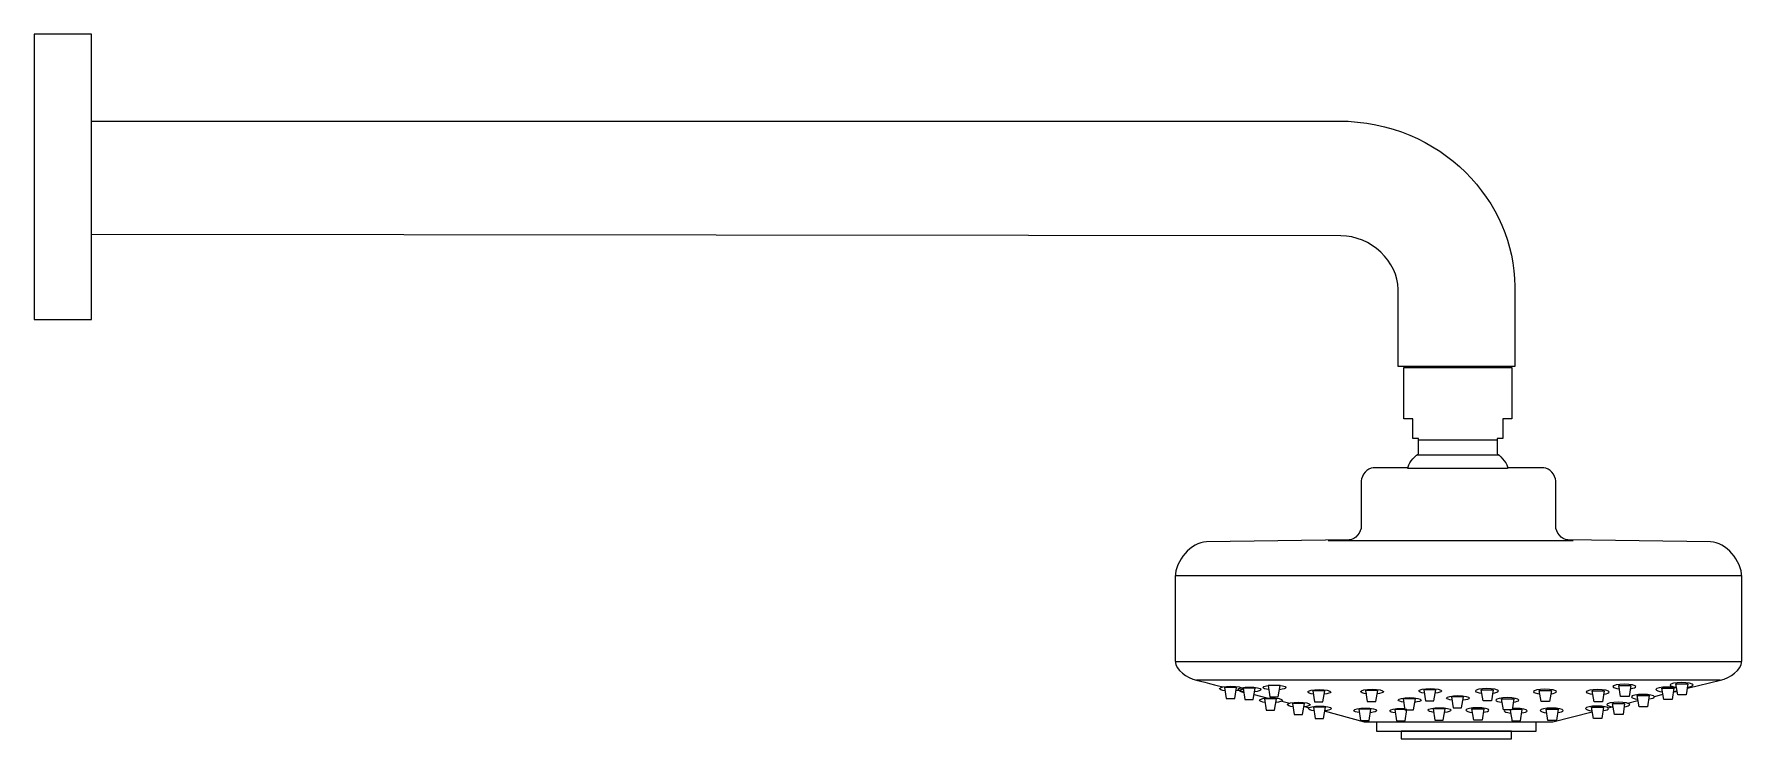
# Model space of a CAD drawing. Header units: millimetres. Extents: x 0 to 359, y -88 to 60.
import ezdxf

# ---------------------------------------------------------------- set-up
doc = ezdxf.new("R2010")
doc.units = ezdxf.units.MM
doc.layers.add('ceco.net 347', color=7, linetype='Continuous')

msp = doc.modelspace()

# ---------------------------------------------------------------- linework, layer by layer
at = {"layer": 'ceco.net 347'}
for points in [[(0, 0), (12.03, 0), (12.03, 60), (0, 60), (0, 0)], [(282.25, -86.53), (315.81, -86.53), (315.81, -84.6), (282.25, -84.6), (282.25, -86.53)], [(287.44, -88.11), (310.62, -88.11), (310.62, -86.53), (287.44, -86.53), (287.44, -88.11)]]:
    msp.add_lwpolyline(points, close=True, dxfattribs=at)
for points, knots in [([(12.06, 17.86), (12.06, 17.86), (274.72, 17.63), (274.72, 17.63), (274.72, 17.63), (281.02, 17.62), (286.76, 12.17), (286.76, 6.35), (286.76, 6.35), (286.76, 6.35), (286.76, -9.88), (286.76, -9.88), (286.76, -9.88), (286.76, -9.88), (311.3, -9.88), (311.3, -9.88), (311.3, -9.88), (311.3, -9.88), (311.3, 6.97), (311.3, 6.97), (311.3, 6.97), (311.3, 24.62), (295.98, 41.73), (274.26, 41.73), (274.26, 41.73), (274.26, 41.73), (12.06, 41.73), (12.06, 41.73), (12.06, 41.73), (12.06, 41.73), (12.06, 17.86), (12.06, 17.86)], [0, 0, 0, 0, 0.125, 0.125, 0.125, 0.125, 0.25, 0.25, 0.25, 0.25, 0.375, 0.375, 0.375, 0.375, 0.5, 0.5, 0.5, 0.5, 0.625, 0.625, 0.625, 0.625, 0.75, 0.75, 0.75, 0.75, 0.875, 0.875, 0.875, 0.875, 1, 1, 1, 1]), ([(299.32, -31.3), (299.32, -31.3), (309.8, -31.3), (309.8, -31.3), (309.8, -31.3), (309.93, -30.44), (308.53, -28.89), (307.62, -28.18), (307.62, -28.18), (307.62, -28.18), (307.62, -25.01), (307.62, -25.01), (307.62, -25.01), (307.62, -25.01), (308.76, -25.01), (308.76, -25.01), (308.76, -25.01), (308.76, -25.01), (308.76, -20.86), (308.76, -20.86), (308.76, -20.86), (308.76, -20.86), (310.69, -20.86), (310.69, -20.86), (310.69, -20.86), (310.69, -20.86), (310.69, -10.07), (310.69, -10.07), (310.69, -10.07), (310.69, -10.07), (299.32, -10.07), (299.32, -10.07), (299.32, -10.07), (299.32, -10.07), (287.95, -10.07), (287.95, -10.07), (287.95, -10.07), (287.95, -10.07), (287.95, -20.86), (287.95, -20.86), (287.95, -20.86), (287.95, -20.86), (289.88, -20.86), (289.88, -20.86), (289.88, -20.86), (289.88, -20.86), (289.88, -25.01), (289.88, -25.01), (289.88, -25.01), (289.88, -25.01), (291.02, -25.01), (291.02, -25.01), (291.02, -25.01), (291.02, -25.01), (291.02, -28.18), (291.02, -28.18), (291.02, -28.18), (290.11, -28.89), (288.71, -30.44), (288.84, -31.3), (288.84, -31.3), (288.84, -31.3), (299.32, -31.3), (299.32, -31.3)], [0, 0, 0, 0, 0.0625, 0.0625, 0.0625, 0.0625, 0.125, 0.125, 0.125, 0.125, 0.1875, 0.1875, 0.1875, 0.1875, 0.25, 0.25, 0.25, 0.25, 0.3125, 0.3125, 0.3125, 0.3125, 0.375, 0.375, 0.375, 0.375, 0.4375, 0.4375, 0.4375, 0.4375, 0.5, 0.5, 0.5, 0.5, 0.5625, 0.5625, 0.5625, 0.5625, 0.625, 0.625, 0.625, 0.625, 0.6875, 0.6875, 0.6875, 0.6875, 0.75, 0.75, 0.75, 0.75, 0.8125, 0.8125, 0.8125, 0.8125, 0.875, 0.875, 0.875, 0.875, 0.9375, 0.9375, 0.9375, 0.9375, 1, 1, 1, 1]), ([(288.83, -31.18), (284.97, -31.18), (281.54, -31.18), (281.54, -31.18), (281.54, -31.18), (280.31, -31.18), (279.03, -32.66), (279.03, -33.9), (279.03, -33.9), (279.03, -33.9), (279.03, -43.42), (279.03, -43.42), (279.03, -43.42), (279.03, -44.69), (277.78, -46.29), (276.51, -46.31), (276.51, -46.31), (276.51, -46.31), (246.49, -46.69), (246.49, -46.69), (246.49, -46.69), (243.2, -46.74), (239.91, -50.77), (239.91, -54.06), (239.91, -54.06), (239.91, -54.06), (239.91, -71.72), (239.91, -71.72), (239.91, -71.72), (239.91, -73.73), (242.41, -75.3), (244.36, -75.78), (244.36, -75.78), (244.36, -75.78), (249.9, -77.2), (249.9, -77.2)], [0.5312452, 0.5312452, 0.5312452, 0.5312452, 0.5555556, 0.5555556, 0.5555556, 0.5555556, 0.6111111, 0.6111111, 0.6111111, 0.6111111, 0.6666667, 0.6666667, 0.6666667, 0.6666667, 0.7222222, 0.7222222, 0.7222222, 0.7222222, 0.7777778, 0.7777778, 0.7777778, 0.7777778, 0.8333333, 0.8333333, 0.8333333, 0.8333333, 0.8888889, 0.8888889, 0.8888889, 0.8888889, 0.9444444, 0.9444444, 0.9444444, 0.9444445, 1, 1, 1, 1]), ([(347.6, -77.49), (347.6, -77.49), (354.56, -75.78), (354.56, -75.78), (354.56, -75.78), (356.52, -75.3), (359.02, -73.73), (359.02, -71.72), (359.02, -71.72), (359.02, -71.72), (359.02, -54.06), (359.02, -54.06), (359.02, -54.06), (359.02, -50.77), (355.73, -46.74), (352.44, -46.69), (352.44, -46.69), (352.44, -46.69), (322.42, -46.31), (322.42, -46.31), (322.42, -46.31), (321.14, -46.29), (319.9, -44.69), (319.9, -43.42), (319.9, -43.42), (319.9, -43.42), (319.9, -33.9), (319.9, -33.9), (319.9, -33.9), (319.9, -32.66), (318.62, -31.18), (317.38, -31.18), (317.38, -31.18), (317.38, -31.18), (313.78, -31.18), (309.81, -31.18)], [0, 0, 0, 0, 0.0555556, 0.0555556, 0.0555556, 0.0555556, 0.1111111, 0.1111111, 0.1111111, 0.1111111, 0.1666667, 0.1666667, 0.1666667, 0.1666667, 0.2222222, 0.2222222, 0.2222222, 0.2222222, 0.2777778, 0.2777778, 0.2777778, 0.2777778, 0.3333333, 0.3333333, 0.3333333, 0.3333333, 0.3888889, 0.3888889, 0.3888889, 0.3888889, 0.4444444, 0.4444444, 0.4444444, 0.4444445, 0.4693537, 0.4693537, 0.4693537, 0.4693537]), ([(250.38, -78), (249.66, -77.91), (249.22, -77.74), (249.22, -77.56), (249.22, -77.56), (249.22, -77.28), (250.29, -77.05), (251.63, -77.05), (251.63, -77.05), (252.96, -77.05), (254.04, -77.28), (254.04, -77.56), (254.04, -77.56), (254.04, -77.76), (253.51, -77.94), (252.69, -78.02)], [0.0028387, 0.0028387, 0.0028387, 0.0028387, 0.25, 0.25, 0.25, 0.25, 0.5, 0.5, 0.5, 0.5, 0.75, 0.75, 0.75, 0.75, 0.9922343, 0.9922343, 0.9922343, 0.9922343]), ([(250.27, -77.29), (250.27, -77.29), (252.81, -77.29), (252.81, -77.29), (252.81, -77.29), (252.81, -77.29), (252.42, -79.64), (252.42, -79.64), (252.42, -79.64), (252.42, -79.64), (250.62, -79.64), (250.62, -79.64), (250.62, -79.64), (250.62, -79.64), (250.27, -77.29), (250.27, -77.29)], [0, 0, 0, 0, 0.25, 0.25, 0.25, 0.25, 0.5, 0.5, 0.5, 0.5, 0.75, 0.75, 0.75, 0.75, 1, 1, 1, 1]), ([(254.28, -78.2), (253.56, -78.1), (253.12, -77.94), (253.12, -77.76), (253.12, -77.76), (253.12, -77.47), (254.2, -77.24), (255.53, -77.24), (255.53, -77.24), (256.86, -77.24), (257.94, -77.47), (257.94, -77.76), (257.94, -77.76), (257.94, -77.95), (257.42, -78.13), (256.6, -78.22)], [0, 0, 0, 0, 0.25, 0.25, 0.25, 0.25, 0.5, 0.5, 0.5, 0.5, 0.75, 0.75, 0.75, 0.75, 0.9896648, 0.9896648, 0.9896648, 0.9896648]), ([(254.18, -77.48), (254.18, -77.48), (256.72, -77.48), (256.72, -77.48), (256.72, -77.48), (256.72, -77.48), (256.32, -79.83), (256.32, -79.83), (256.32, -79.83), (256.32, -79.83), (254.53, -79.83), (254.53, -79.83), (254.53, -79.83), (254.53, -79.83), (254.18, -77.48), (254.18, -77.48)], [0, 0, 0, 0, 0.25, 0.25, 0.25, 0.25, 0.5, 0.5, 0.5, 0.5, 0.75, 0.75, 0.75, 0.75, 1, 1, 1, 1]), ([(259.6, -77.77), (258.83, -77.68), (258.36, -77.51), (258.36, -77.32), (258.36, -77.32), (258.36, -77.03), (259.44, -76.8), (260.77, -76.8), (260.77, -76.8), (262.1, -76.8), (263.18, -77.03), (263.18, -77.32), (263.18, -77.32), (263.18, -77.52), (262.65, -77.7), (261.83, -77.78)], [0, 0, 0, 0, 0.25, 0.25, 0.25, 0.25, 0.5, 0.5, 0.5, 0.5, 0.75, 0.75, 0.75, 0.75, 1, 1, 1, 1]), ([(259.42, -76.92), (259.42, -76.92), (261.96, -76.92), (261.96, -76.92), (261.96, -76.92), (261.96, -76.92), (261.56, -79.27), (261.56, -79.27), (261.56, -79.27), (261.56, -79.27), (259.77, -79.27), (259.77, -79.27), (259.77, -79.27), (259.77, -79.27), (259.42, -76.92), (259.42, -76.92)], [0, 0, 0, 0, 0.25, 0.25, 0.25, 0.25, 0.5, 0.5, 0.5, 0.5, 0.75, 0.75, 0.75, 0.75, 1, 1, 1, 1]), ([(269, -78.71), (268.24, -78.62), (267.77, -78.44), (267.77, -78.26), (267.77, -78.26), (267.77, -77.97), (268.85, -77.74), (270.18, -77.74), (270.18, -77.74), (271.51, -77.74), (272.59, -77.97), (272.59, -78.26), (272.59, -78.26), (272.59, -78.46), (272.06, -78.64), (271.24, -78.72)], [0, 0, 0, 0, 0.25, 0.25, 0.25, 0.25, 0.5, 0.5, 0.5, 0.5, 0.75, 0.75, 0.75, 0.75, 1, 1, 1, 1]), ([(268.83, -77.99), (268.83, -77.99), (271.37, -77.99), (271.37, -77.99), (271.37, -77.99), (271.37, -77.99), (270.97, -80.33), (270.97, -80.33), (270.97, -80.33), (270.97, -80.33), (269.18, -80.33), (269.18, -80.33), (269.18, -80.33), (269.18, -80.33), (268.83, -77.99), (268.83, -77.99)], [0, 0, 0, 0, 0.25, 0.25, 0.25, 0.25, 0.5, 0.5, 0.5, 0.5, 0.75, 0.75, 0.75, 0.75, 1, 1, 1, 1]), ([(280.16, -78.65), (279.38, -78.56), (278.88, -78.38), (278.88, -78.19), (278.88, -78.19), (278.88, -77.91), (279.97, -77.68), (281.3, -77.68), (281.3, -77.68), (282.63, -77.68), (283.71, -77.91), (283.71, -78.19), (283.71, -78.19), (283.71, -78.39), (283.15, -78.58), (282.29, -78.66)], [0, 0, 0, 0, 0.25, 0.25, 0.25, 0.25, 0.5, 0.5, 0.5, 0.5, 0.75, 0.75, 0.75, 0.75, 1, 1, 1, 1]), ([(279.94, -77.92), (279.94, -77.92), (282.48, -77.92), (282.48, -77.92), (282.48, -77.92), (282.48, -77.92), (282.08, -80.26), (282.08, -80.26), (282.08, -80.26), (282.08, -80.26), (280.29, -80.26), (280.29, -80.26), (280.29, -80.26), (280.29, -80.26), (279.94, -77.92), (279.94, -77.92)], [0, 0, 0, 0, 0.25, 0.25, 0.25, 0.25, 0.5, 0.5, 0.5, 0.5, 0.75, 0.75, 0.75, 0.75, 1, 1, 1, 1]), ([(292.29, -78.5), (291.55, -78.41), (291.09, -78.24), (291.09, -78.05), (291.09, -78.05), (291.09, -77.77), (292.17, -77.54), (293.5, -77.54), (293.5, -77.54), (294.83, -77.54), (295.91, -77.77), (295.91, -78.05), (295.91, -78.05), (295.91, -78.25), (295.37, -78.44), (294.53, -78.52)], [0, 0, 0, 0, 0.25, 0.25, 0.25, 0.25, 0.5, 0.5, 0.5, 0.5, 0.75, 0.75, 0.75, 0.75, 1, 1, 1, 1]), ([(292.15, -77.78), (292.15, -77.78), (294.69, -77.78), (294.69, -77.78), (294.69, -77.78), (294.69, -77.78), (294.29, -80.13), (294.29, -80.13), (294.29, -80.13), (294.29, -80.13), (292.5, -80.13), (292.5, -80.13), (292.5, -80.13), (292.5, -80.13), (292.15, -77.78), (292.15, -77.78)], [0, 0, 0, 0, 0.25, 0.25, 0.25, 0.25, 0.5, 0.5, 0.5, 0.5, 0.75, 0.75, 0.75, 0.75, 1, 1, 1, 1]), ([(306.61, -78.5), (307.37, -78.41), (307.84, -78.24), (307.84, -78.05), (307.84, -78.05), (307.84, -77.77), (306.76, -77.54), (305.42, -77.54), (305.42, -77.54), (304.09, -77.54), (303.01, -77.77), (303.01, -78.05), (303.01, -78.05), (303.01, -78.25), (303.55, -78.43), (304.39, -78.52)], [0, 0, 0, 0, 0.25, 0.25, 0.25, 0.25, 0.5, 0.5, 0.5, 0.5, 0.75, 0.75, 0.75, 0.75, 1, 1, 1, 1]), ([(306.78, -77.78), (306.78, -77.78), (304.24, -77.78), (304.24, -77.78), (304.24, -77.78), (304.24, -77.78), (304.64, -80.13), (304.64, -80.13), (304.64, -80.13), (304.64, -80.13), (306.43, -80.13), (306.43, -80.13), (306.43, -80.13), (306.43, -80.13), (306.78, -77.78), (306.78, -77.78)], [0, 0, 0, 0, 0.25, 0.25, 0.25, 0.25, 0.5, 0.5, 0.5, 0.5, 0.75, 0.75, 0.75, 0.75, 1, 1, 1, 1]), ([(318.92, -78.63), (319.62, -78.53), (320.04, -78.37), (320.04, -78.19), (320.04, -78.19), (320.04, -77.91), (318.96, -77.68), (317.63, -77.68), (317.63, -77.68), (316.3, -77.68), (315.22, -77.91), (315.22, -78.19), (315.22, -78.19), (315.22, -78.39), (315.77, -78.58), (316.63, -78.66)], [0, 0, 0, 0, 0.25, 0.25, 0.25, 0.25, 0.5, 0.5, 0.5, 0.5, 0.75, 0.75, 0.75, 0.75, 1, 1, 1, 1]), ([(318.99, -77.92), (318.99, -77.92), (316.44, -77.92), (316.44, -77.92), (316.44, -77.92), (316.44, -77.92), (316.84, -80.26), (316.84, -80.26), (316.84, -80.26), (316.84, -80.26), (318.63, -80.26), (318.63, -80.26), (318.63, -80.26), (318.63, -80.26), (318.99, -77.92), (318.99, -77.92)], [0, 0, 0, 0, 0.25, 0.25, 0.25, 0.25, 0.5, 0.5, 0.5, 0.5, 0.75, 0.75, 0.75, 0.75, 1, 1, 1, 1]), ([(330.01, -78.7), (330.73, -78.6), (331.16, -78.44), (331.16, -78.26), (331.16, -78.26), (331.16, -77.97), (330.08, -77.74), (328.75, -77.74), (328.75, -77.74), (327.42, -77.74), (326.34, -77.97), (326.34, -78.26), (326.34, -78.26), (326.34, -78.46), (326.89, -78.65), (327.75, -78.73)], [0, 0, 0, 0, 0.25, 0.25, 0.25, 0.25, 0.5, 0.5, 0.5, 0.5, 0.75, 0.75, 0.75, 0.75, 1, 1, 1, 1]), ([(330.1, -77.99), (330.1, -77.99), (327.56, -77.99), (327.56, -77.99), (327.56, -77.99), (327.56, -77.99), (327.96, -80.33), (327.96, -80.33), (327.96, -80.33), (327.96, -80.33), (329.75, -80.33), (329.75, -80.33), (329.75, -80.33), (329.75, -80.33), (330.1, -77.99), (330.1, -77.99)], [0, 0, 0, 0, 0.25, 0.25, 0.25, 0.25, 0.5, 0.5, 0.5, 0.5, 0.75, 0.75, 0.75, 0.75, 1, 1, 1, 1]), ([(335.65, -77.57), (336.34, -77.48), (336.75, -77.31), (336.75, -77.14), (336.75, -77.14), (336.75, -76.85), (335.67, -76.62), (334.34, -76.62), (334.34, -76.62), (333.01, -76.62), (331.93, -76.85), (331.93, -77.14), (331.93, -77.14), (331.93, -77.34), (332.49, -77.53), (333.36, -77.61)], [0, 0, 0, 0, 0.25, 0.25, 0.25, 0.25, 0.5, 0.5, 0.5, 0.5, 0.75, 0.75, 0.75, 0.75, 1, 1, 1, 1]), ([(335.7, -76.87), (335.7, -76.87), (333.16, -76.87), (333.16, -76.87), (333.16, -76.87), (333.16, -76.87), (333.55, -79.21), (333.55, -79.21), (333.55, -79.21), (333.55, -79.21), (335.34, -79.21), (335.34, -79.21), (335.34, -79.21), (335.34, -79.21), (335.7, -76.87), (335.7, -76.87)], [0, 0, 0, 0, 0.25, 0.25, 0.25, 0.25, 0.5, 0.5, 0.5, 0.5, 0.75, 0.75, 0.75, 0.75, 1, 1, 1, 1]), ([(339.48, -79.72), (340.2, -79.63), (340.64, -79.46), (340.64, -79.28), (340.64, -79.28), (340.64, -79), (339.56, -78.77), (338.23, -78.77), (338.23, -78.77), (336.9, -78.77), (335.82, -79), (335.82, -79.28), (335.82, -79.28), (335.82, -79.48), (336.34, -79.66), (337.17, -79.75)], [0, 0, 0, 0, 0.25, 0.25, 0.25, 0.25, 0.5, 0.5, 0.5, 0.5, 0.75, 0.75, 0.75, 0.75, 1, 1, 1, 1]), ([(345.32, -77.45), (344.88, -77.32), (344.18, -77.24), (343.4, -77.24), (343.4, -77.24), (342.06, -77.24), (340.98, -77.47), (340.98, -77.76), (340.98, -77.76), (340.98, -77.96), (341.54, -78.15), (342.41, -78.23)], [0.3518019, 0.3518019, 0.3518019, 0.3518019, 0.5, 0.5, 0.5, 0.5, 0.75, 0.75, 0.75, 0.75, 1, 1, 1, 1]), ([(344.75, -77.48), (344.75, -77.48), (342.21, -77.48), (342.21, -77.48), (342.21, -77.48), (342.21, -77.48), (342.61, -79.83), (342.61, -79.83), (342.61, -79.83), (342.61, -79.83), (344.4, -79.83), (344.4, -79.83), (344.4, -79.83), (344.4, -79.83), (344.75, -77.48), (344.75, -77.48)], [0, 0, 0, 0, 0.25, 0.25, 0.25, 0.25, 0.5, 0.5, 0.5, 0.5, 0.75, 0.75, 0.75, 0.75, 1, 1, 1, 1]), ([(347.62, -77.23), (348.33, -77.14), (348.77, -76.97), (348.77, -76.79), (348.77, -76.79), (348.77, -76.51), (347.69, -76.28), (346.35, -76.28), (346.35, -76.28), (345.02, -76.28), (343.94, -76.51), (343.94, -76.79), (343.94, -76.79), (343.94, -76.99), (344.47, -77.17), (345.29, -77.26)], [0, 0, 0, 0, 0.25, 0.25, 0.25, 0.25, 0.5, 0.5, 0.5, 0.5, 0.75, 0.75, 0.75, 0.75, 1, 1, 1, 1]), ([(347.71, -76.52), (347.71, -76.52), (345.17, -76.52), (345.17, -76.52), (345.17, -76.52), (345.17, -76.52), (345.57, -78.87), (345.57, -78.87), (345.57, -78.87), (345.57, -78.87), (347.36, -78.87), (347.36, -78.87), (347.36, -78.87), (347.36, -78.87), (347.71, -76.52), (347.71, -76.52)], [0, 0, 0, 0, 0.25, 0.25, 0.25, 0.25, 0.5, 0.5, 0.5, 0.5, 0.75, 0.75, 0.75, 0.75, 1, 1, 1, 1]), ([(258.86, -80.46), (258.09, -80.37), (257.61, -80.19), (257.61, -80.01), (257.61, -80.01), (257.61, -79.72), (258.69, -79.49), (260.03, -79.49), (260.03, -79.49), (261.36, -79.49), (262.44, -79.72), (262.44, -80.01), (262.44, -80.01), (262.44, -80.21), (261.88, -80.39), (261.01, -80.48)], [0, 0, 0, 0, 0.25, 0.25, 0.25, 0.25, 0.5, 0.5, 0.5, 0.5, 0.75, 0.75, 0.75, 0.75, 1, 1, 1, 1]), ([(258.67, -79.73), (258.67, -79.73), (261.21, -79.73), (261.21, -79.73), (261.21, -79.73), (261.21, -79.73), (260.81, -82.08), (260.81, -82.08), (260.81, -82.08), (260.81, -82.08), (259.02, -82.08), (259.02, -82.08), (259.02, -82.08), (259.02, -82.08), (258.67, -79.73), (258.67, -79.73)], [0, 0, 0, 0, 0.25, 0.25, 0.25, 0.25, 0.5, 0.5, 0.5, 0.5, 0.75, 0.75, 0.75, 0.75, 1, 1, 1, 1]), ([(264.71, -81.37), (263.95, -81.28), (263.47, -81.11), (263.47, -80.92), (263.47, -80.92), (263.47, -80.64), (264.55, -80.41), (265.88, -80.41), (265.88, -80.41), (267.21, -80.41), (268.29, -80.64), (268.29, -80.92), (268.29, -80.92), (268.29, -81.12), (267.76, -81.3), (266.91, -81.39)], [0, 0, 0, 0, 0.25, 0.25, 0.25, 0.25, 0.5, 0.5, 0.5, 0.5, 0.75, 0.75, 0.75, 0.75, 1, 1, 1, 1]), ([(264.53, -80.65), (264.53, -80.65), (267.07, -80.65), (267.07, -80.65), (267.07, -80.65), (267.07, -80.65), (266.67, -83), (266.67, -83), (266.67, -83), (266.67, -83), (264.88, -83), (264.88, -83), (264.88, -83), (264.88, -83), (264.53, -80.65), (264.53, -80.65)], [0, 0, 0, 0, 0.25, 0.25, 0.25, 0.25, 0.5, 0.5, 0.5, 0.5, 0.75, 0.75, 0.75, 0.75, 1, 1, 1, 1]), ([(269.17, -82.2), (268.39, -82.11), (267.9, -81.93), (267.9, -81.74), (267.9, -81.74), (267.9, -81.46), (268.98, -81.23), (270.31, -81.23), (270.31, -81.23), (271.65, -81.23), (272.73, -81.46), (272.73, -81.74), (272.73, -81.74), (272.73, -81.95), (272.16, -82.13), (271.29, -82.21)], [0, 0, 0, 0, 0.25, 0.25, 0.25, 0.25, 0.5, 0.5, 0.5, 0.5, 0.75, 0.75, 0.75, 0.75, 1, 1, 1, 1]), ([(268.96, -81.47), (268.96, -81.47), (271.5, -81.47), (271.5, -81.47), (271.5, -81.47), (271.5, -81.47), (271.1, -83.82), (271.1, -83.82), (271.1, -83.82), (271.1, -83.82), (269.31, -83.82), (269.31, -83.82), (269.31, -83.82), (269.31, -83.82), (268.96, -81.47), (268.96, -81.47)], [0, 0, 0, 0, 0.25, 0.25, 0.25, 0.25, 0.5, 0.5, 0.5, 0.5, 0.75, 0.75, 0.75, 0.75, 1, 1, 1, 1]), ([(271.2, -82.25), (271.2, -82.25), (279.61, -84.51), (279.61, -84.51), (279.61, -84.51), (279.61, -84.51), (299.46, -84.51), (299.46, -84.51), (299.46, -84.51), (299.46, -84.51), (319.28, -84.51), (319.28, -84.51)], [0, 0, 0, 0, 0.333333, 0.333333, 0.333333, 0.333333, 0.666667, 0.666667, 0.666667, 0.666667, 1, 1, 1, 1]), ([(278.7, -82.6), (277.93, -82.51), (277.45, -82.34), (277.45, -82.15), (277.45, -82.15), (277.45, -81.87), (278.53, -81.64), (279.86, -81.64), (279.86, -81.64), (281.19, -81.64), (282.28, -81.87), (282.28, -82.15), (282.28, -82.15), (282.28, -82.35), (281.76, -82.53), (280.94, -82.61)], [0, 0, 0, 0, 0.25, 0.25, 0.25, 0.25, 0.5, 0.5, 0.5, 0.5, 0.75, 0.75, 0.75, 0.75, 1, 1, 1, 1]), ([(278.51, -81.88), (278.51, -81.88), (281.05, -81.88), (281.05, -81.88), (281.05, -81.88), (281.05, -81.88), (280.65, -84.23), (280.65, -84.23), (280.65, -84.23), (280.65, -84.23), (278.86, -84.23), (278.86, -84.23), (278.86, -84.23), (278.86, -84.23), (278.51, -81.88), (278.51, -81.88)], [0, 0, 0, 0, 0.25, 0.25, 0.25, 0.25, 0.5, 0.5, 0.5, 0.5, 0.75, 0.75, 0.75, 0.75, 1, 1, 1, 1]), ([(286.15, -82.66), (285.45, -82.57), (285.02, -82.4), (285.02, -82.22), (285.02, -82.22), (285.02, -81.94), (286.1, -81.71), (287.43, -81.71), (287.43, -81.71), (287.69, -81.71), (287.93, -81.71), (288.16, -81.73)], [0, 0, 0, 0, 0.25, 0.25, 0.25, 0.25, 0.5, 0.5, 0.5, 0.5, 0.5474078, 0.5474078, 0.5474078, 0.5474078]), ([(286.08, -81.95), (286.08, -81.95), (288.62, -81.95), (288.62, -81.95), (288.62, -81.95), (288.62, -81.95), (288.22, -84.3), (288.22, -84.3), (288.22, -84.3), (288.22, -84.3), (286.43, -84.3), (286.43, -84.3), (286.43, -84.3), (286.43, -84.3), (286.08, -81.95), (286.08, -81.95)], [0, 0, 0, 0, 0.25, 0.25, 0.25, 0.25, 0.5, 0.5, 0.5, 0.5, 0.75, 0.75, 0.75, 0.75, 1, 1, 1, 1]), ([(287.98, -80.41), (287.25, -80.32), (286.8, -80.15), (286.8, -79.97), (286.8, -79.97), (286.8, -79.68), (287.88, -79.45), (289.21, -79.45), (289.21, -79.45), (290.54, -79.45), (291.62, -79.68), (291.62, -79.97), (291.62, -79.97), (291.62, -80.17), (291.06, -80.35), (290.21, -80.44)], [0, 0, 0, 0, 0.25, 0.25, 0.25, 0.25, 0.5, 0.5, 0.5, 0.5, 0.75, 0.75, 0.75, 0.75, 1, 1, 1, 1]), ([(287.85, -79.69), (287.85, -79.69), (290.39, -79.69), (290.39, -79.69), (290.39, -79.69), (290.39, -79.69), (290, -82.04), (290, -82.04), (290, -82.04), (290, -82.04), (288.21, -82.04), (288.21, -82.04), (288.21, -82.04), (288.21, -82.04), (287.85, -79.69), (287.85, -79.69)], [0, 0, 0, 0, 0.25, 0.25, 0.25, 0.25, 0.5, 0.5, 0.5, 0.5, 0.75, 0.75, 0.75, 0.75, 1, 1, 1, 1]), ([(294.31, -82.54), (293.54, -82.44), (293.07, -82.27), (293.07, -82.09), (293.07, -82.09), (293.07, -81.8), (294.15, -81.57), (295.48, -81.57), (295.48, -81.57), (296.81, -81.57), (297.89, -81.8), (297.89, -82.09), (297.89, -82.09), (297.89, -82.28), (297.35, -82.47), (296.5, -82.55)], [0, 0, 0, 0, 0.25, 0.25, 0.25, 0.25, 0.5, 0.5, 0.5, 0.5, 0.75, 0.75, 0.75, 0.75, 1, 1, 1, 1]), ([(294.13, -81.81), (294.13, -81.81), (296.67, -81.81), (296.67, -81.81), (296.67, -81.81), (296.67, -81.81), (296.27, -84.16), (296.27, -84.16), (296.27, -84.16), (296.27, -84.16), (294.48, -84.16), (294.48, -84.16), (294.48, -84.16), (294.48, -84.16), (294.13, -81.81), (294.13, -81.81)], [0, 0, 0, 0, 0.25, 0.25, 0.25, 0.25, 0.5, 0.5, 0.5, 0.5, 0.75, 0.75, 0.75, 0.75, 1, 1, 1, 1]), ([(298.15, -79.99), (297.4, -79.9), (296.93, -79.73), (296.93, -79.55), (296.93, -79.55), (296.93, -79.26), (298.01, -79.03), (299.35, -79.03), (299.35, -79.03), (300.68, -79.03), (301.76, -79.26), (301.76, -79.55), (301.76, -79.55), (301.76, -79.75), (301.22, -79.93), (300.37, -80.01)], [0, 0, 0, 0, 0.25, 0.25, 0.25, 0.25, 0.5, 0.5, 0.5, 0.5, 0.75, 0.75, 0.75, 0.75, 1, 1, 1, 1]), ([(297.99, -79.27), (297.99, -79.27), (300.53, -79.27), (300.53, -79.27), (300.53, -79.27), (300.53, -79.27), (300.13, -81.62), (300.13, -81.62), (300.13, -81.62), (300.13, -81.62), (298.34, -81.62), (298.34, -81.62), (298.34, -81.62), (298.34, -81.62), (297.99, -79.27), (297.99, -79.27)], [0, 0, 0, 0, 0.25, 0.25, 0.25, 0.25, 0.5, 0.5, 0.5, 0.5, 0.75, 0.75, 0.75, 0.75, 1, 1, 1, 1]), ([(304.65, -82.53), (305.4, -82.44), (305.86, -82.27), (305.86, -82.09), (305.86, -82.09), (305.86, -81.8), (304.78, -81.57), (303.45, -81.57), (303.45, -81.57), (302.12, -81.57), (301.04, -81.8), (301.04, -82.09), (301.04, -82.09), (301.04, -82.28), (301.58, -82.47), (302.42, -82.55)], [0, 0, 0, 0, 0.25, 0.25, 0.25, 0.25, 0.5, 0.5, 0.5, 0.5, 0.75, 0.75, 0.75, 0.75, 1, 1, 1, 1]), ([(304.8, -81.81), (304.8, -81.81), (302.26, -81.81), (302.26, -81.81), (302.26, -81.81), (302.26, -81.81), (302.66, -84.16), (302.66, -84.16), (302.66, -84.16), (302.66, -84.16), (304.45, -84.16), (304.45, -84.16), (304.45, -84.16), (304.45, -84.16), (304.8, -81.81), (304.8, -81.81)], [0, 0, 0, 0, 0.25, 0.25, 0.25, 0.25, 0.5, 0.5, 0.5, 0.5, 0.75, 0.75, 0.75, 0.75, 1, 1, 1, 1]), ([(311.01, -80.4), (311.71, -80.31), (312.13, -80.14), (312.13, -79.97), (312.13, -79.97), (312.13, -79.68), (311.05, -79.45), (309.72, -79.45), (309.72, -79.45), (308.39, -79.45), (307.31, -79.68), (307.31, -79.97), (307.31, -79.97), (307.31, -80.16), (307.82, -80.34), (308.62, -80.43)], [0, 0, 0, 0, 0.25, 0.25, 0.25, 0.25, 0.5, 0.5, 0.5, 0.5, 0.75, 0.75, 0.75, 0.75, 1, 1, 1, 1]), ([(311.07, -79.69), (311.07, -79.69), (308.53, -79.69), (308.53, -79.69), (308.53, -79.69), (308.53, -79.69), (308.93, -82.04), (308.93, -82.04), (308.93, -82.04), (308.93, -82.04), (310.72, -82.04), (310.72, -82.04), (310.72, -82.04), (310.72, -82.04), (311.07, -79.69), (311.07, -79.69)], [0, 0, 0, 0, 0.25, 0.25, 0.25, 0.25, 0.5, 0.5, 0.5, 0.5, 0.75, 0.75, 0.75, 0.75, 1, 1, 1, 1]), ([(309.24, -82.04), (309.14, -82.1), (309.08, -82.16), (309.08, -82.22), (309.08, -82.22), (309.08, -82.42), (309.6, -82.59), (310.41, -82.68)], [0.694133, 0.694133, 0.694133, 0.694133, 0.75, 0.75, 0.75, 0.75, 1, 1, 1, 1]), ([(310.32, -82.04), (310.4, -82.48), (310.71, -84.3), (310.71, -84.3), (310.71, -84.3), (310.71, -84.3), (312.5, -84.3), (312.5, -84.3), (312.5, -84.3), (312.5, -84.3), (312.85, -81.95), (312.85, -81.95), (312.85, -81.95), (311.46, -81.95), (310.74, -81.95)], [0.2799464, 0.2799464, 0.2799464, 0.2799464, 0.5, 0.5, 0.5, 0.5, 0.75, 0.75, 0.75, 0.75, 1, 1, 1, 1.184653, 1.184653, 1.184653, 1.184653]), ([(312.69, -82.67), (313.44, -82.58), (313.9, -82.41), (313.9, -82.22), (313.9, -82.22), (313.9, -81.94), (312.83, -81.71), (311.49, -81.71), (311.49, -81.71), (311.24, -81.71), (311, -81.71), (310.77, -81.73)], [0, 0, 0, 0, 0.25, 0.25, 0.25, 0.25, 0.5, 0.5, 0.5, 0.5, 0.5474078, 0.5474078, 0.5474078, 0.5474078]), ([(320.28, -82.6), (321.02, -82.51), (321.47, -82.34), (321.47, -82.15), (321.47, -82.15), (321.47, -81.87), (320.4, -81.64), (319.06, -81.64), (319.06, -81.64), (317.73, -81.64), (316.65, -81.87), (316.65, -82.15), (316.65, -82.15), (316.65, -82.35), (317.2, -82.54), (318.06, -82.62)], [0, 0, 0, 0, 0.25, 0.25, 0.25, 0.25, 0.5, 0.5, 0.5, 0.5, 0.75, 0.75, 0.75, 0.75, 1, 1, 1, 1]), ([(320.42, -81.88), (320.42, -81.88), (317.88, -81.88), (317.88, -81.88), (317.88, -81.88), (317.88, -81.88), (318.28, -84.23), (318.28, -84.23), (318.28, -84.23), (318.28, -84.23), (320.07, -84.23), (320.07, -84.23), (320.07, -84.23), (320.07, -84.23), (320.42, -81.88), (320.42, -81.88)], [0, 0, 0, 0, 0.25, 0.25, 0.25, 0.25, 0.5, 0.5, 0.5, 0.5, 0.75, 0.75, 0.75, 0.75, 1, 1, 1, 1]), ([(329.92, -82.17), (330.61, -82.08), (331.02, -81.92), (331.02, -81.74), (331.02, -81.74), (331.02, -81.46), (329.94, -81.23), (328.61, -81.23), (328.61, -81.23), (327.28, -81.23), (326.2, -81.46), (326.2, -81.74), (326.2, -81.74), (326.2, -81.94), (326.74, -82.12), (327.59, -82.21)], [0, 0, 0, 0, 0.25, 0.25, 0.25, 0.25, 0.5, 0.5, 0.5, 0.5, 0.75, 0.75, 0.75, 0.75, 1, 1, 1, 1]), ([(329.97, -81.47), (329.97, -81.47), (327.43, -81.47), (327.43, -81.47), (327.43, -81.47), (327.43, -81.47), (327.82, -83.82), (327.82, -83.82), (327.82, -83.82), (327.82, -83.82), (329.62, -83.82), (329.62, -83.82), (329.62, -83.82), (329.62, -83.82), (329.97, -81.47), (329.97, -81.47)], [0, 0, 0, 0, 0.25, 0.25, 0.25, 0.25, 0.5, 0.5, 0.5, 0.5, 0.75, 0.75, 0.75, 0.75, 1, 1, 1, 1]), ([(334.24, -81.37), (334.99, -81.28), (335.46, -81.11), (335.46, -80.92), (335.46, -80.92), (335.46, -80.64), (334.38, -80.41), (333.04, -80.41), (333.04, -80.41), (331.71, -80.41), (330.63, -80.64), (330.63, -80.92), (330.63, -80.92), (330.63, -81.12), (331.15, -81.3), (331.97, -81.38)], [0, 0, 0, 0, 0.25, 0.25, 0.25, 0.25, 0.5, 0.5, 0.5, 0.5, 0.75, 0.75, 0.75, 0.75, 1, 1, 1, 1]), ([(334.4, -80.65), (334.4, -80.65), (331.86, -80.65), (331.86, -80.65), (331.86, -80.65), (331.86, -80.65), (332.26, -83), (332.26, -83), (332.26, -83), (332.26, -83), (334.05, -83), (334.05, -83), (334.05, -83), (334.05, -83), (334.4, -80.65), (334.4, -80.65)], [0, 0, 0, 0, 0.25, 0.25, 0.25, 0.25, 0.5, 0.5, 0.5, 0.5, 0.75, 0.75, 0.75, 0.75, 1, 1, 1, 1]), ([(339.58, -79.01), (339.58, -79.01), (337.04, -79.01), (337.04, -79.01), (337.04, -79.01), (337.04, -79.01), (337.44, -81.36), (337.44, -81.36), (337.44, -81.36), (337.44, -81.36), (339.23, -81.36), (339.23, -81.36), (339.23, -81.36), (339.23, -81.36), (339.58, -79.01), (339.58, -79.01)], [0, 0, 0, 0, 0.25, 0.25, 0.25, 0.25, 0.5, 0.5, 0.5, 0.5, 0.75, 0.75, 0.75, 0.75, 1, 1, 1, 1])]:
    msp.add_open_spline(points, degree=3, knots=knots, dxfattribs=at)
for points in [[(307.98, -28.48), (305.74, -28.48), (293.04, -28.48), (290.67, -28.48)], [(307.62, -25.36), (304.79, -25.36), (293.43, -25.36), (291.02, -25.36)], [(323.58, -46.5), (323.58, -46.5), (272.07, -46.5), (272.07, -46.5)], [(358.83, -53.87), (358.83, -53.87), (239.91, -53.87), (239.91, -53.87)], [(359.04, -71.91), (359.04, -71.91), (240.12, -71.91), (240.12, -71.91)], [(354.48, -75.78), (354.48, -75.78), (244.36, -75.78), (244.36, -75.78)], [(253.5, -78.06), (253.5, -78.06), (254.31, -78.38), (254.31, -78.38)], [(256.53, -78.79), (256.53, -78.79), (259.2, -79.46), (259.2, -79.46)], [(340.71, -79.18), (340.71, -79.18), (342.43, -78.75), (342.43, -78.75)], [(344.63, -78.26), (344.79, -78.24), (345.44, -78.13), (345.44, -78.13)], [(344.64, -78.2), (345.03, -78.14), (345.25, -78.09), (345.42, -78.04)], [(262.31, -80.18), (262.31, -80.18), (263.98, -80.6), (263.98, -80.6)], [(267.18, -81.32), (267.18, -81.32), (268, -81.57), (268, -81.57)], [(319.28, -84.51), (319.28, -84.51), (327.55, -82.42), (327.55, -82.42)], [(330.93, -81.6), (330.93, -81.6), (331.74, -81.4), (331.74, -81.4)], [(334.99, -80.59), (334.99, -80.59), (337.19, -80.04), (337.19, -80.04)]]:
    msp.add_open_spline(points, degree=3, dxfattribs=at)

doc.saveas('drawing.dxf')
